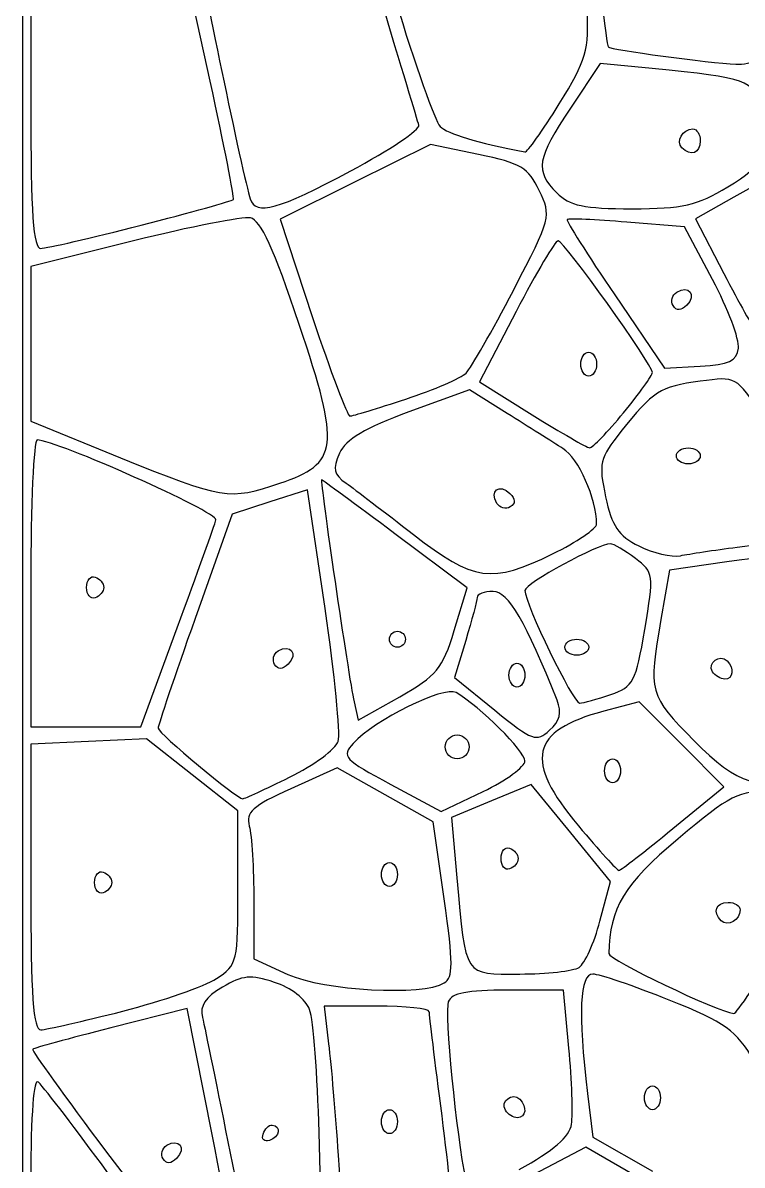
# Model space of a CAD drawing. Extents: x 1 to 601, y -4 to 449.
# Drawn here: x 0.9 to 68.6, y 215.2 to 322.6 of the extents above; entities that cross this region are included whole.
import ezdxf

# ---------------------------------------------------------------- set-up
doc = ezdxf.new("R2010")
doc.units = 0
doc.layers.get('0').update_dxf_attribs({"linetype": 'CONTINUOUS'})

msp = doc.modelspace()

# ---------------------------------------------------------------- linework, layer by layer
at = {"color": 7}
for points in [[(0.875971, 224.12403), (0.875971, 449.124032), (300.87597, 449.124032), (600.87597, 449.124032), (600.87597, 224.12403), (600.87597, -0.87597), (300.87597, -0.87597), (0.875971, -0.87597)], [(51.346531, 314.98737)], [(62.896358, 310.85364)], [(31.737533, 308.68194)], [(67.220401, 307.18107)], [(11.996926, 303.573915)], [(62.073383, 296.00688)], [(68.209621, 291.99903)], [(53.375971, 290.49903)], [(36.917836, 287.2185)], [(57.410618, 285.937755)], [(62.375971, 281.87403)], [(25.045426, 279.29502)], [(45.477668, 277.411695)], [(68.095103, 273.291337)], [(50.734351, 272.65527)], [(6.875971, 269.49903)], [(41.463143, 265.448542)], [(35.375971, 264.62403)], [(51.875971, 263.87403)], [(24.573383, 262.25688)], [(46.625971, 261.24903)], [(65.782996, 261.572205)], [(56.205203, 259.426882)], [(51.145553, 258.885517)], [(40.625971, 254.49903)], [(48.125971, 253.178183)], [(25.983226, 251.654715)], [(55.625971, 252.24903)], [(62.035921, 246.81153)], [(45.875971, 243.99903)], [(34.625971, 242.49903)], [(7.625971, 241.74903)], [(66.605581, 238.144417)], [(53.224426, 233.7645)], [(40.525253, 232.29594)], [(59.375971, 221.49903)], [(46.282996, 220.322205)], [(34.625971, 219.24903)], [(52.511596, 219.007515)], [(18.719116, 217.868977)], [(23.488471, 218.08653)], [(14.073383, 215.75688)]]:
    msp.add_lwpolyline(points, close=True, dxfattribs=at)
for points in [[(18.507166, 317.12403), (16.127746, 327.99903), (8.876858, 328.213687), (1.625971, 328.428345), (1.625971, 314.901187)], [(60.102278, 318.31494), (55.203586, 318.79761), (52.414778, 314.597355)], [(43.767616, 310.22412), (39.223591, 311.16267), (32.154361, 307.651035), (25.085131, 304.139408), (28.149691, 294.881715)], [(74.016136, 306.614655), (71.406308, 308.227612), (67.799566, 306.20016), (64.192816, 304.172715), (66.846893, 299.02908)], [(65.780071, 298.452083), (63.141863, 303.405143), (57.728326, 303.85899)], [(11.303071, 302.105902), (1.625971, 299.699715), (1.625971, 292.41813), (1.625971, 285.136545), (10.063471, 281.701883)], [(56.575801, 297.012045), (61.250971, 290.125387), (64.625971, 290.312212)], [(47.306063, 295.46793), (43.861156, 288.836377), (48.806063, 285.745267)], [(46.450276, 285.864307), (42.899581, 288.083565), (37.201913, 286.00551)], [(29.318783, 267.511785), (27.666766, 278.66922), (24.127178, 277.537312), (20.587598, 276.405397), (17.089606, 266.57721)], [(68.095103, 273.291337), (71.939243, 273.79251), (72.426773, 277.94058)], [(41.463143, 265.448542), (42.675316, 269.469007), (35.895653, 274.546522)], [(67.117651, 271.895325), (61.734331, 271.112085), (60.930151, 266.494125)], [(1.625971, 269.87403), (1.625971, 256.37403), (6.800558, 256.37403), (11.975146, 256.37403), (15.405398, 265.688557)], [(42.553733, 264.519622), (41.497733, 261.040222), (45.302288, 257.945355)], [(32.044028, 258.755198), (32.432821, 257.011365), (36.341896, 259.219718)], [(62.035921, 246.81153), (66.835801, 250.74903), (62.849408, 254.747355), (58.863016, 258.74568), (55.556993, 257.865082)], [(21.119828, 241.272787), (21.113828, 248.49903), (16.807463, 251.87403), (12.501106, 255.24903), (7.063606, 254.999985), (1.626106, 254.75094), (1.626106, 241.312485)], [(40.525298, 240.194542), (39.500971, 247.444207), (34.970873, 249.988845), (30.440776, 252.533482), (26.105356, 250.571985)], [(35.510063, 250.969455), (40.250971, 248.42601), (44.188471, 250.30626)], [(55.182511, 238.114507), (56.167126, 241.847017), (52.443923, 246.411697), (48.720713, 250.976385), (44.972551, 249.41871), (41.224381, 247.861042), (41.732978, 242.18004)], [(22.615726, 240.024862), (22.625926, 234.550695), (25.813426, 233.103832)], [(52.260106, 226.158997), (51.747991, 231.62403), (46.538438, 231.62403)], [(34.180591, 230.12403), (29.235211, 230.12403), (29.655218, 226.56153)], [(18.719116, 217.868977), (16.339921, 229.891582), (9.171451, 228.07131)], [(10.285261, 229.646295), (10.285118, 229.646295)], [(54.012638, 221.893957), (54.500971, 217.788885), (60.125971, 214.58892)], [(25.813471, 206.453542), (29.000971, 208.368067), (28.751468, 218.235293)], [(30.552421, 216.096923), (31.029608, 209.194815), (36.015286, 209.639108)], [(59.431013, 213.62391), (53.861258, 216.844673), (48.299566, 213.921848)]]:
    msp.add_lwpolyline(points, dxfattribs=at)
for points in [[(17.547436, 328.725563), (17.347831, 328.594545), (21.657728, 307.902488), (22.268078, 306.06153)], [(72.272431, 320.639347), (75.753023, 323.973968), (75.15972, 324.81534), (66.703351, 328.536983)], [(38.145773, 312.99444), (38.008103, 313.40946), (36.409733, 318.727155), (34.593833, 324.81153)], [(35.930281, 324.771075), (37.775498, 318.708953), (39.671258, 313.355325), (40.143091, 312.874133)], [(55.364363, 324.677302), (55.622836, 322.379257), (55.884323, 320.43027), (55.945441, 320.346225)], [(51.346531, 314.98737), (53.938996, 319.175333), (54.172471, 319.98768), (53.971531, 324.12054)], [(55.945441, 320.346225), (56.126626, 320.097098), (65.564206, 318.816998), (67.959931, 318.716603)], [(67.959931, 318.716603), (69.423076, 318.655253), (70.879111, 319.30446), (72.272431, 320.639348)], [(70.170908, 314.711828), (69.668506, 317.223825), (69.095641, 317.428823), (60.102278, 318.31494)], [(20.689741, 305.99499), (20.798003, 306.134715), (19.815848, 311.14278), (18.507166, 317.12403)], [(1.625971, 314.901187), (1.625971, 304.570702), (1.847513, 301.377907), (2.563471, 301.390447)], [(48.125971, 310.462605), (48.332221, 310.423005), (49.781468, 312.45912), (51.346531, 314.98737)], [(52.414778, 314.597355), (49.218923, 309.78405), (49.044571, 308.705423), (51.125971, 306.62403)], [(67.220401, 307.18107), (70.759958, 309.319035), (71.084033, 310.146203), (70.170908, 314.711828)], [(31.737533, 308.68194), (35.399731, 310.638788), (38.283436, 312.579412), (38.145773, 312.99444)], [(40.143091, 312.874133), (40.831163, 312.172418), (43.633268, 311.325938), (48.125971, 310.462605)], [(62.896358, 310.85364), (62.297161, 311.452838), (62.974493, 312.62403), (63.920228, 312.62403)], [(63.920228, 312.62403), (64.308383, 312.62403), (64.625971, 312.11778), (64.625971, 311.49903)], [(64.625971, 311.49903), (64.625971, 310.339223), (63.740993, 310.009005), (62.896358, 310.85364)], [(49.479856, 306.835785), (48.451928, 308.991375), (47.765948, 309.398273), (43.767616, 310.22412)], [(22.268078, 306.06153), (22.805026, 304.441958), (24.873976, 305.014485), (31.737533, 308.68194)], [(47.035096, 297.442515), (50.591671, 304.277595), (50.629838, 304.42425), (49.479856, 306.835785)], [(51.125971, 306.62403), (52.357846, 305.392155), (53.625968, 305.12403), (58.220401, 305.12403)], [(58.220401, 305.12403), (62.992028, 305.12403), (64.315703, 305.426565), (67.220401, 307.18107)], [(11.996926, 303.573915), (16.669711, 304.765785), (20.581471, 305.855272), (20.689741, 305.99499)], [(22.299886, 304.25556), (21.574043, 304.396657), (16.625476, 303.429307), (11.303071, 302.105902)], [(26.883046, 294.24903), (24.510698, 301.336755), (23.259248, 304.06908), (22.299886, 304.25556)], [(52.107706, 304.10577), (51.993818, 303.991883), (54.004456, 300.799703), (56.575801, 297.012045)], [(57.728326, 303.85899), (54.750878, 304.108613), (52.221601, 304.219665), (52.107706, 304.10577)], [(2.563471, 301.390447), (3.079096, 301.399447), (7.324148, 302.382037), (11.996926, 303.573915)], [(51.251033, 302.11176), (50.976001, 302.10501), (49.200758, 299.115285), (47.306063, 295.46793)], [(60.125971, 289.711838), (60.125971, 290.47701), (51.789233, 302.124967), (51.251033, 302.11176)], [(66.846893, 299.02908), (68.306633, 296.200087), (69.612916, 293.88288), (69.749746, 293.879737)], [(62.413628, 297.27231), (63.566746, 297.984968), (64.310731, 297.008798), (63.348121, 296.04618)], [(68.209621, 291.99903), (68.324378, 292.82403), (67.231081, 295.727903), (65.780071, 298.452083)], [(42.586538, 289.656), (43.046108, 290.119665), (45.047956, 293.623598), (47.035096, 297.442515)], [(62.073383, 296.006858), (61.813846, 296.426798), (61.966958, 296.99625), (62.413628, 297.27231)], [(63.348121, 296.04618), (62.809486, 295.507545), (62.389973, 295.494608), (62.073383, 296.00688)], [(28.149691, 294.881715), (29.835196, 289.789987), (31.410098, 285.62403), (31.649476, 285.62403)], [(25.045426, 279.29502), (30.603706, 281.188913), (30.778456, 282.610957), (26.883046, 294.24903)], [(53.375971, 290.49903), (53.375971, 291.11778), (53.713471, 291.62403), (54.125971, 291.62403)], [(54.125971, 291.62403), (54.538471, 291.62403), (54.875971, 291.11778), (54.875971, 290.49903)], [(64.625971, 290.312212), (67.355513, 290.4633), (68.040871, 290.785898), (68.209621, 291.99903)], [(54.125971, 289.37403), (53.713471, 289.37403), (53.375971, 289.88028), (53.375971, 290.49903)], [(54.875971, 290.49903), (54.875971, 289.88028), (54.538471, 289.37403), (54.125971, 289.37403)], [(36.917836, 287.2185), (39.576061, 288.09546), (42.126976, 289.192335), (42.586538, 289.656)], [(57.410618, 285.937755), (58.904063, 287.7603), (60.125971, 289.458638), (60.125971, 289.711838)], [(70.457633, 285.725092), (68.006821, 289.352872), (67.992931, 289.360425), (64.625971, 288.89817)], [(64.625971, 288.89817), (60.804886, 288.373567), (60.175711, 287.974642), (57.155888, 284.161808)], [(31.649476, 285.62403), (31.888853, 285.62403), (34.259618, 286.34154), (36.917836, 287.2185)], [(37.201913, 286.00551), (33.066263, 284.497155), (31.279231, 283.433595), (30.683468, 282.126053)], [(51.703786, 282.57204), (50.767238, 283.162192), (48.403156, 284.643712), (46.450276, 285.864307)], [(54.223118, 282.639097), (54.482806, 282.630772), (55.917181, 284.115203), (57.410618, 285.937755)], [(48.806063, 285.745267), (51.525758, 284.04516), (53.963438, 282.647385), (54.223118, 282.639097)], [(57.155888, 284.161808), (55.146923, 281.625285), (55.044391, 281.186955), (55.719511, 278.02152)], [(2.221606, 283.37403), (1.894006, 283.37403), (1.625971, 277.29903), (1.625971, 269.87403)], [(19.043311, 275.858085), (19.218256, 276.578407), (4.008728, 283.37403), (2.221606, 283.37403)], [(62.375971, 281.87403), (62.375971, 282.28653), (62.882221, 282.62403), (63.500971, 282.62403)], [(63.500971, 282.62403), (64.119721, 282.62403), (64.625971, 282.28653), (64.625971, 281.87403)], [(10.063471, 281.701883), (19.656593, 277.796798), (20.330596, 277.68852), (25.045426, 279.29502)], [(30.683468, 282.126053), (30.000346, 280.626757), (30.104881, 280.152652), (31.306831, 279.298988)], [(54.871786, 275.46777), (54.858886, 277.878052), (53.180708, 281.64138), (51.703786, 282.57204)], [(63.500971, 281.12403), (62.882221, 281.12403), (62.375971, 281.46153), (62.375971, 281.87403)], [(64.625971, 281.87403), (64.625971, 281.46153), (64.119721, 281.12403), (63.500971, 281.12403)], [(28.981726, 279.62403), (28.807591, 279.62403), (31.534613, 261.040012), (32.044028, 258.755198)], [(35.895653, 274.546522), (32.166841, 277.339147), (29.055571, 279.62403), (28.981726, 279.62403)], [(31.306831, 279.298988), (32.101103, 278.734868), (34.944721, 276.57186), (37.625971, 274.492298)], [(45.477691, 277.411695), (44.765026, 278.564805), (45.741203, 279.308797), (46.703813, 278.34618)], [(46.703813, 278.34618), (47.242448, 277.807545), (47.255393, 277.38804), (46.743113, 277.07145)], [(46.743113, 277.07145), (46.323181, 276.811913), (45.753721, 276.965025), (45.477668, 277.411695)], [(55.719511, 278.02152), (56.303251, 275.28456), (56.919961, 274.37367), (58.848751, 273.399645)], [(15.405398, 265.688557), (17.292038, 270.811552), (18.929101, 275.387842), (19.043311, 275.858085)], [(50.734351, 272.65527), (53.012243, 273.772447), (54.874088, 275.038072), (54.871786, 275.46777)], [(37.625971, 274.492298), (43.339013, 270.06129), (44.977231, 269.831707), (50.734351, 272.65527)], [(56.163533, 273.60735), (55.059001, 273.6387), (48.125971, 269.850075), (48.125971, 269.215132)], [(58.526153, 272.225482), (57.549803, 272.976337), (56.486626, 273.598178), (56.163533, 273.60735)], [(58.848751, 273.399645), (60.169966, 272.73243), (61.925971, 272.322352), (62.750971, 272.48835)], [(62.750971, 272.48835), (63.575971, 272.654347), (65.980831, 273.01569), (68.095103, 273.291337)], [(59.404808, 265.545015), (60.282308, 270.747412), (60.263648, 270.889282), (58.526153, 272.225482)], [(77.304997, 263.717032), (73.995188, 272.684168), (73.771838, 272.86347), (67.117651, 271.895325)], [(6.875971, 269.49903), (6.875971, 270.186532), (7.238783, 270.628095), (7.682221, 270.480277)], [(7.682221, 270.480277), (8.125658, 270.332468), (8.488471, 269.890905), (8.488471, 269.49903)], [(7.682221, 268.517782), (7.238783, 268.369965), (6.875971, 268.811527), (6.875971, 269.49903)], [(8.488471, 269.49903), (8.488471, 269.107155), (8.125658, 268.665592), (7.682221, 268.517782)], [(45.135428, 269.12403), (44.305223, 269.12403), (43.622311, 268.870905), (43.617848, 268.56153)], [(51.145553, 258.885517), (48.247883, 266.224905), (46.546066, 269.12403), (45.135428, 269.12403)], [(48.125971, 269.215132), (48.125971, 267.951262), (52.657478, 258.62403), (53.271518, 258.62403)], [(43.617848, 268.56153), (43.613348, 268.252155), (43.134533, 266.4333), (42.553733, 264.519622)], [(17.089606, 266.57721), (15.165713, 261.171713), (13.599346, 256.524615), (13.608796, 256.250333)], [(30.547253, 255.019875), (30.780203, 255.753832), (30.227393, 261.375195), (29.318783, 267.511785)], [(60.930151, 266.494125), (59.734171, 259.626307), (59.803156, 259.37307), (64.037851, 255.085117)], [(36.341896, 259.219718), (39.852676, 261.20307), (40.374473, 261.837712), (41.463143, 265.448542)], [(56.205203, 259.426882), (58.344698, 260.17272), (58.571948, 260.607247), (59.404808, 265.545015)], [(35.375971, 264.62403), (35.375971, 265.03653), (35.713471, 265.37403), (36.125971, 265.37403)], [(36.125971, 263.87403), (35.713471, 263.87403), (35.375971, 264.21153), (35.375971, 264.62403)], [(36.125971, 265.37403), (36.538471, 265.37403), (36.875971, 265.03653), (36.875971, 264.62403)], [(36.875971, 264.62403), (36.875971, 264.21153), (36.538471, 263.87403), (36.125971, 263.87403)], [(51.875971, 263.87403), (51.875971, 264.28653), (52.382221, 264.62403), (53.000971, 264.62403)], [(53.000971, 264.62403), (53.619721, 264.62403), (54.125971, 264.28653), (54.125971, 263.87403)], [(24.573383, 262.256858), (24.313846, 262.676798), (24.466958, 263.24625), (24.913628, 263.52231)], [(24.913628, 263.52231), (26.066746, 264.234968), (26.810731, 263.258798), (25.848121, 262.29618)], [(53.000971, 263.12403), (52.382221, 263.12403), (51.875971, 263.46153), (51.875971, 263.87403)], [(54.125971, 263.87403), (54.125971, 263.46153), (53.619721, 263.12403), (53.000971, 263.12403)], [(65.782996, 261.572205), (65.270693, 262.401128), (66.453803, 263.296192), (67.146361, 262.603642)], [(25.848121, 262.29618), (25.309486, 261.757545), (24.889973, 261.744608), (24.573383, 262.25688)], [(46.625971, 261.24903), (46.625971, 261.86778), (46.963471, 262.37403), (47.375971, 262.37403)], [(47.375971, 262.37403), (47.788471, 262.37403), (48.125971, 261.86778), (48.125971, 261.24903)], [(67.146361, 262.603642), (67.859446, 261.89055), (67.726546, 260.87403), (66.920228, 260.87403)], [(47.375971, 260.12403), (46.963471, 260.12403), (46.625971, 260.63028), (46.625971, 261.24903)], [(48.125971, 261.24903), (48.125971, 260.63028), (47.788471, 260.12403), (47.375971, 260.12403)], [(66.920228, 260.87403), (66.532073, 260.87403), (66.020318, 261.188212), (65.782996, 261.572205)], [(41.642671, 259.603635), (40.503916, 260.2695), (33.968821, 257.048482), (31.964056, 254.833245)], [(48.125971, 253.178183), (48.125971, 254.108407), (43.931896, 258.265058), (41.642671, 259.603635)], [(53.271518, 258.62403), (53.618356, 258.62403), (54.938513, 258.985312), (56.205203, 259.426882)], [(45.302288, 257.945355), (48.846901, 255.061942), (49.198253, 254.933212), (50.444716, 256.061242)], [(50.444716, 256.061242), (51.423728, 256.94724), (51.611716, 257.704792), (51.145553, 258.885517)], [(55.556993, 257.865082), (48.613973, 256.01574), (47.994803, 253.226895), (53.162626, 247.080427)], [(13.608796, 256.250333), (13.625071, 255.778125), (21.030368, 249.62403), (21.582323, 249.62403)], [(25.983226, 251.654715), (28.260488, 252.771592), (30.314303, 254.28591), (30.547253, 255.019875)], [(31.964056, 254.833245), (30.846938, 253.598843), (31.077766, 253.34733), (35.510063, 250.969455)], [(40.625971, 254.49903), (40.625971, 255.11778), (41.132221, 255.62403), (41.750971, 255.62403)], [(41.750971, 255.62403), (42.369721, 255.62403), (42.875971, 255.11778), (42.875971, 254.49903)], [(64.037851, 255.085117), (68.127488, 250.944037), (70.429441, 250.220467), (74.514646, 251.791957)], [(41.750971, 253.37403), (41.132221, 253.37403), (40.625971, 253.88028), (40.625971, 254.49903)], [(42.875971, 254.49903), (42.875971, 253.88028), (42.369721, 253.37403), (41.750971, 253.37403)], [(44.188471, 250.30626), (46.354096, 251.340398), (48.125971, 252.63276), (48.125971, 253.178183)], [(55.625971, 252.24903), (55.625971, 252.86778), (55.963471, 253.37403), (56.375971, 253.37403)], [(56.375971, 253.37403), (56.788471, 253.37403), (57.125971, 252.86778), (57.125971, 252.24903)], [(21.582323, 249.62403), (21.725551, 249.62403), (23.705956, 250.537838), (25.983226, 251.654715)], [(56.375971, 251.12403), (55.963471, 251.12403), (55.625971, 251.63028), (55.625971, 252.24903)], [(57.125971, 252.24903), (57.125971, 251.63028), (56.788471, 251.12403), (56.375971, 251.12403)], [(26.105356, 250.571985), (22.455443, 248.920635), (21.835996, 248.364502), (22.187708, 247.054762)], [(71.441768, 250.37403), (68.211398, 250.37403), (67.439251, 249.982575), (62.547398, 245.86485)], [(22.187708, 247.054762), (22.417486, 246.19911), (22.610093, 243.035655), (22.615726, 240.024862)], [(53.162626, 247.080427), (55.107788, 244.76691), (56.820053, 242.87403), (56.967661, 242.87403)], [(56.967661, 242.87403), (57.115268, 242.87403), (59.395988, 244.645905), (62.035921, 246.81153)], [(45.875971, 243.99903), (45.875971, 244.686532), (46.238783, 245.128095), (46.682221, 244.980277)], [(62.547398, 245.86485), (57.429098, 241.55652), (56.109293, 239.375265), (56.015723, 235.069905)], [(46.682221, 243.017783), (46.238783, 242.869965), (45.875971, 243.311528), (45.875971, 243.99903)], [(46.682221, 244.980277), (47.125658, 244.832468), (47.488471, 244.390905), (47.488471, 243.99903)], [(47.488471, 243.99903), (47.488471, 243.607155), (47.125658, 243.165593), (46.682221, 243.017783)], [(7.625971, 241.74903), (7.625971, 242.436532), (7.988783, 242.878095), (8.432221, 242.730277)], [(34.625971, 242.49903), (34.625971, 243.11778), (34.963471, 243.62403), (35.375971, 243.62403)], [(35.375971, 243.62403), (35.788471, 243.62403), (36.125971, 243.11778), (36.125971, 242.49903)], [(8.432221, 242.730277), (8.875658, 242.582468), (9.238471, 242.140905), (9.238471, 241.74903)], [(35.375971, 241.37403), (34.963471, 241.37403), (34.625971, 241.88028), (34.625971, 242.49903)], [(36.125971, 242.49903), (36.125971, 241.88028), (35.788471, 241.37403), (35.375971, 241.37403)], [(41.732978, 242.18004), (42.576571, 232.757122), (42.337891, 233.122282), (47.644771, 233.135512)], [(1.626106, 241.312485), (1.626106, 231.0537), (1.847926, 227.877585), (2.563606, 227.88906)], [(8.432221, 240.767783), (7.988783, 240.619965), (7.625971, 241.061528), (7.625971, 241.74903)], [(9.238471, 241.74903), (9.238471, 241.357155), (8.875658, 240.915593), (8.432221, 240.767783)], [(19.097618, 232.717523), (21.070613, 234.010275), (21.125798, 234.243758), (21.119828, 241.272787)], [(40.525298, 232.29594), (41.391068, 232.84443), (41.391068, 234.067065), (40.525298, 240.194542)], [(66.605581, 238.144417), (65.760938, 238.98906), (66.091163, 239.87403), (67.250971, 239.87403)], [(67.250971, 239.87403), (67.869721, 239.87403), (68.375971, 239.55645), (68.375971, 239.168295)], [(68.375971, 239.168295), (68.375971, 238.22256), (67.204778, 237.54522), (66.605581, 238.144417)], [(53.224426, 233.7645), (53.759836, 234.10413), (54.640966, 236.061638), (55.182511, 238.114507)], [(67.769716, 229.427505), (68.055031, 229.398105), (70.164406, 232.561522), (72.457216, 236.457345)], [(56.015723, 235.069905), (56.003198, 234.494715), (66.227896, 229.586452), (67.769716, 229.427505)], [(47.644771, 233.135512), (50.178181, 233.141512), (52.689023, 233.424877), (53.224426, 233.7645)], [(10.285118, 229.646295), (14.016406, 230.60451), (17.982031, 231.986558), (19.097618, 232.717523)], [(24.564601, 232.35303), (22.319543, 233.093963), (21.564121, 233.024625), (19.665991, 231.903368)], [(27.860483, 229.789755), (27.484988, 230.777385), (26.118361, 231.84024), (24.564601, 232.35303)], [(25.813426, 233.103832), (29.189281, 231.571477), (38.568698, 231.056407), (40.525253, 232.29594)], [(54.510031, 233.12403), (53.264273, 233.12403), (53.104868, 229.525027), (54.012638, 221.893957)], [(61.700888, 230.68653), (58.369651, 232.027155), (55.133768, 233.12403), (54.510031, 233.12403)], [(19.665991, 231.903368), (18.027728, 230.935628), (17.519468, 230.16204), (17.783603, 229.038353)], [(46.538438, 231.62403), (42.668033, 231.62403), (41.221103, 231.343148), (40.909583, 230.531333)], [(39.125971, 229.593465), (39.125971, 229.885275), (36.900548, 230.12403), (34.180591, 230.12403)], [(40.909583, 230.531333), (40.529933, 229.541985), (41.663491, 217.92792), (42.540173, 213.824768)], [(69.706553, 224.944695), (67.985716, 227.862382), (67.048951, 228.534247), (61.700888, 230.68653)], [(2.563606, 227.88906), (3.079231, 227.89731), (6.553973, 228.688087), (10.285261, 229.646295)], [(17.783603, 229.038353), (18.283156, 226.9131), (22.625971, 205.210703), (22.625971, 204.839505)], [(28.751468, 218.235293), (28.614248, 223.662262), (28.213306, 228.861765), (27.860483, 229.789755)], [(40.321808, 219.7893), (39.664096, 224.88978), (39.125971, 229.301648), (39.125971, 229.593465)], [(9.171451, 228.07131), (5.228791, 227.070165), (1.916671, 226.164735), (1.811191, 226.059247)], [(1.811191, 226.059247), (1.705703, 225.95376), (4.825906, 221.603903), (8.744978, 216.392887)], [(29.655218, 226.56153), (29.886226, 224.602155), (30.289966, 219.893085), (30.552421, 216.096923)], [(52.511596, 219.007515), (52.654936, 219.935063), (52.541746, 223.15323), (52.260106, 226.158997)], [(2.334451, 222.96153), (1.889333, 223.40904), (1.625761, 219.99204), (1.625761, 213.77403)], [(14.052548, 207.05082), (14.261258, 207.259537), (3.730823, 221.557657), (2.334451, 222.96153)], [(59.375971, 221.49903), (59.375971, 222.11778), (59.713471, 222.62403), (60.125971, 222.62403)], [(60.125971, 222.62403), (60.538471, 222.62403), (60.875971, 222.11778), (60.875971, 221.49903)], [(46.282996, 220.322205), (45.770693, 221.151128), (46.953803, 222.046193), (47.646361, 221.353643)], [(47.646361, 221.353643), (48.359446, 220.64055), (48.226546, 219.62403), (47.420228, 219.62403)], [(60.125971, 220.37403), (59.713471, 220.37403), (59.375971, 220.88028), (59.375971, 221.49903)], [(60.875971, 221.49903), (60.875971, 220.88028), (60.538471, 220.37403), (60.125971, 220.37403)], [(34.625971, 219.24903), (34.625971, 219.86778), (34.963471, 220.37403), (35.375971, 220.37403)], [(35.375971, 220.37403), (35.788471, 220.37403), (36.125971, 219.86778), (36.125971, 219.24903)], [(47.420228, 219.62403), (47.032073, 219.62403), (46.520318, 219.938212), (46.282996, 220.322205)], [(35.375971, 218.12403), (34.963471, 218.12403), (34.625971, 218.63028), (34.625971, 219.24903)], [(36.125971, 219.24903), (36.125971, 218.63028), (35.788471, 218.12403), (35.375971, 218.12403)], [(41.259308, 210.299557), (41.401396, 210.41844), (40.979521, 214.688827), (40.321808, 219.7893)], [(23.488471, 218.08653), (23.653471, 218.58153), (24.033158, 218.961217), (24.332221, 218.93028)], [(24.332221, 218.93028), (25.228996, 218.837513), (25.055318, 217.808812), (24.088471, 217.48653)], [(47.574436, 214.735785), (50.824501, 216.532492), (52.330463, 217.835483), (52.511596, 219.007515)], [(14.413628, 217.02231), (15.566746, 217.734967), (16.310731, 216.758797), (15.348121, 215.79618)], [(20.924641, 205.723118), (21.020153, 205.790917), (20.027671, 211.256542), (18.719116, 217.868977)], [(24.088471, 217.48653), (23.593471, 217.32153), (23.323471, 217.59153), (23.488471, 218.08653)], [(8.744978, 216.392887), (14.435993, 208.825807), (16.361851, 206.785597), (18.310771, 206.259097)], [(14.073383, 215.756857), (13.813846, 216.176797), (13.966958, 216.74625), (14.413628, 217.02231)], [(15.348121, 215.79618), (14.809486, 215.257545), (14.389973, 215.244607), (14.073383, 215.75688)]]:
    msp.add_open_spline(points, degree=3, dxfattribs=at)

doc.saveas('drawing.dxf')
